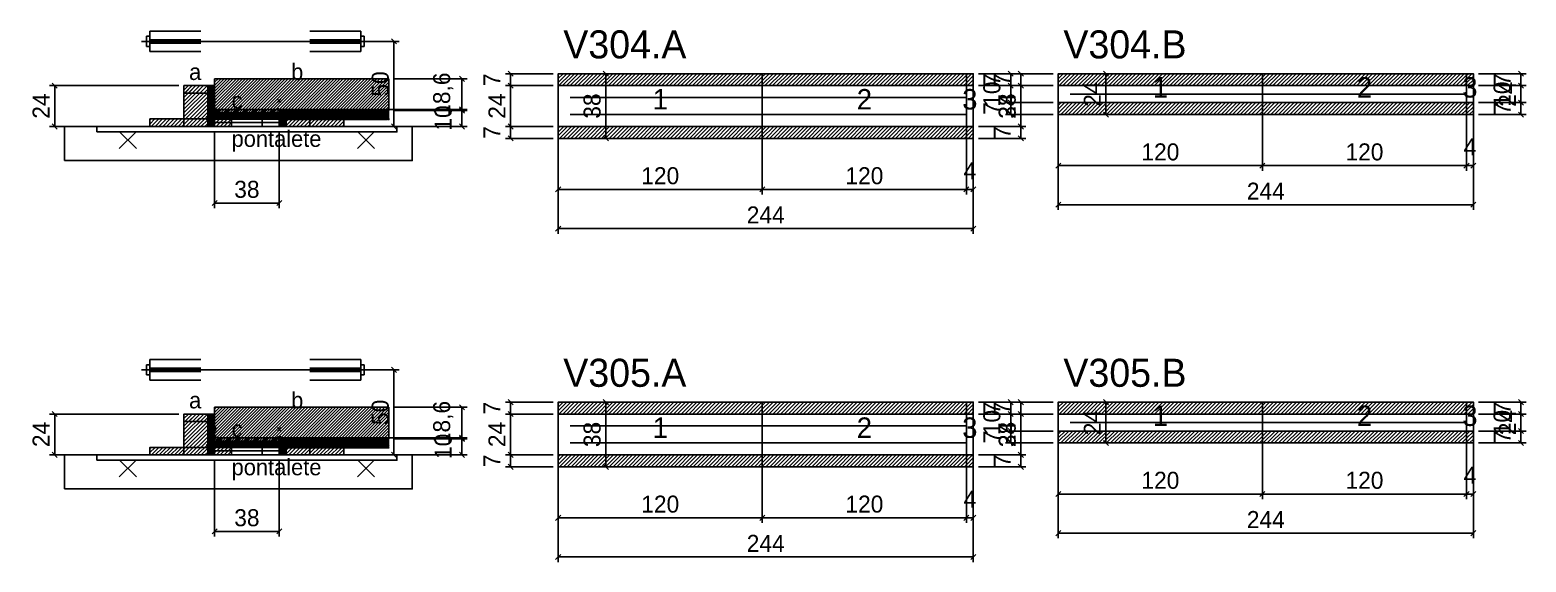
# Model space of a CAD drawing. Extents: x -10500 to 3070, y -6649 to 1250.
# Drawn here: x -69 to 811, y -5684 to -5371 of the extents above; entities that cross this region are included whole.
import ezdxf
from ezdxf.enums import TextEntityAlignment as Align

# ---------------------------------------------------------------- set-up
doc = ezdxf.new("R2010")
doc.units = 0
for name, color, linetype in [('5', 5, 'Continuous'), ('barrote', 126, 'Continuous'), ('CONCRETO', 251, 'Continuous'), ('COTA', 241, 'Continuous'), ('detalhes', 7, 'Continuous'), ('ESTRUTURACAO', 7, 'Continuous'), ('Hachura', 251, 'Continuous'), ('Madeira', 126, 'Continuous'), ('NOMENCLATURA', 7, 'Continuous'), ('Painéis', 200, 'Continuous'), ('presilha', 224, 'Continuous'), ('SARR_2.2x7', 40, 'Continuous'), ('SCO-___-LAJ', 224, 'Continuous'), ('TENSOR', 224, 'Continuous')]:
    doc.layers.add(name, color=color, linetype=linetype)
doc.dimstyles.new('PAINEL', dxfattribs={"dimtxt": 10, "dimasz": 3, "dimexe": 3, "dimexo": 3, "dimgap": 3, "dimtad": 1, "dimblk": 'OBLIQUE', "dimblk1": 'OBLIQUE', "dimcen": 2.5, "dimclrd": 4, "dimclre": 4, "dimclrt": 240, "dimazin": 3, "dimtfac": 1, "dimtmove": 0, "dimatfit": 3})

# ---------------------------------------------------------------- blocks, each defined once
blk = doc.blocks.new('PAR_ESQ')
for p, q in [((-1, -1), (1, 1)), ((-1, 1), (1, -1))]:
    blk.add_line(p, q)
blk = doc.blocks.new('PAR_FUNDO_ESQ')
for p, q in [((-1, -1), (1, 1)), ((-1, 1), (1, -1))]:
    blk.add_line(p, q)
blk = doc.blocks.new('PAR_FUNDO_DIR')
for p, q in [((-1, -1), (1, 1)), ((-1, 1), (1, -1))]:
    blk.add_line(p, q)
blk = doc.blocks.new('par_int_esq')
for p, q in [((-1, -1), (1, 1)), ((-1, 1), (1, -1))]:
    blk.add_line(p, q)
blk = doc.blocks.new('par_int_dir')
for p, q in [((-1, -1), (1, 1)), ((-1, 1), (1, -1))]:
    blk.add_line(p, q)
blk = doc.blocks.new('_OBLIQUE')
at = {"color": 0, "linetype": 'BYBLOCK'}
blk.add_line((-0.5, -0.5), (0.5, 0.5), dxfattribs=at)

msp = doc.modelspace()

# ---------------------------------------------------------------- hatches: boundary and pattern name
at = {"layer": 'COTA'}
h = msp.add_hatch(dxfattribs=at)
h.set_pattern_fill('ANSI31', scale=0.4)
h.paths.add_polyline_path([(40, -5420), (40, -5400), (142.43, -5400), (142.43, -5418.6), (78, -5418.6), (78, -5420)])
h = msp.add_hatch(dxfattribs=at)
h.set_pattern_fill('ANSI31', scale=0.5)
h.paths.add_polyline_path([(242, -5404), (362, -5404), (362, -5397), (242, -5397)])
h = msp.add_hatch(dxfattribs=at)
h.set_pattern_fill('ANSI31', scale=0.5)
h.paths.add_polyline_path([(362, -5404), (482, -5404), (482, -5397), (362, -5397)])
h = msp.add_hatch(dxfattribs=at)
h.set_pattern_fill('ANSI31', scale=0.5)
h.paths.add_polyline_path([(482, -5404), (486, -5404), (486, -5397), (482, -5397)])
h = msp.add_hatch(dxfattribs=at)
h.set_pattern_fill('ANSI31', scale=0.5)
h.paths.add_polyline_path([(536, -5404), (656, -5404), (656, -5397), (536, -5397)])
h = msp.add_hatch(dxfattribs=at)
h.set_pattern_fill('ANSI31', scale=0.5)
h.paths.add_polyline_path([(656, -5404), (776, -5404), (776, -5397), (656, -5397)])
h = msp.add_hatch(dxfattribs=at)
h.set_pattern_fill('ANSI31', scale=0.5)
h.paths.add_polyline_path([(776, -5404), (780, -5404), (780, -5397), (776, -5397)])
h = msp.add_hatch(dxfattribs=at)
h.set_pattern_fill('ANSI31', scale=0.5)
h.paths.add_polyline_path([(536, -5421), (656, -5421), (656, -5414), (536, -5414)])
h = msp.add_hatch(dxfattribs=at)
h.set_pattern_fill('ANSI31', scale=0.5)
h.paths.add_polyline_path([(656, -5421), (776, -5421), (776, -5414), (656, -5414)])
h = msp.add_hatch(dxfattribs=at)
h.set_pattern_fill('ANSI31', scale=0.5)
h.paths.add_polyline_path([(776, -5421), (780, -5421), (780, -5414), (776, -5414)])
h = msp.add_hatch(dxfattribs=at)
h.set_pattern_fill('ANSI31', scale=0.5)
h.paths.add_polyline_path([(242, -5435), (362, -5435), (362, -5428), (242, -5428)])
h = msp.add_hatch(dxfattribs=at)
h.set_pattern_fill('ANSI31', scale=0.5)
h.paths.add_polyline_path([(362, -5435), (482, -5435), (482, -5428), (362, -5428)])
h = msp.add_hatch(dxfattribs=at)
h.set_pattern_fill('ANSI31', scale=0.5)
h.paths.add_polyline_path([(482, -5435), (486, -5435), (486, -5428), (482, -5428)])
h = msp.add_hatch(dxfattribs=at)
h.set_pattern_fill('ANSI31', scale=0.4)
h.paths.add_polyline_path([(40, -5613), (40, -5593), (142.43, -5593), (142.43, -5611.6), (78, -5611.6), (78, -5613)])
h = msp.add_hatch(dxfattribs=at)
h.set_pattern_fill('ANSI31', scale=0.5)
h.paths.add_polyline_path([(242, -5597), (362, -5597), (362, -5590), (242, -5590)])
h = msp.add_hatch(dxfattribs=at)
h.set_pattern_fill('ANSI31', scale=0.5)
h.paths.add_polyline_path([(362, -5597), (482, -5597), (482, -5590), (362, -5590)])
h = msp.add_hatch(dxfattribs=at)
h.set_pattern_fill('ANSI31', scale=0.5)
h.paths.add_polyline_path([(482, -5597), (486, -5597), (486, -5590), (482, -5590)])
h = msp.add_hatch(dxfattribs=at)
h.set_pattern_fill('ANSI31', scale=0.5)
h.paths.add_polyline_path([(536, -5597), (656, -5597), (656, -5590), (536, -5590)])
h = msp.add_hatch(dxfattribs=at)
h.set_pattern_fill('ANSI31', scale=0.5)
h.paths.add_polyline_path([(656, -5597), (776, -5597), (776, -5590), (656, -5590)])
h = msp.add_hatch(dxfattribs=at)
h.set_pattern_fill('ANSI31', scale=0.5)
h.paths.add_polyline_path([(776, -5597), (780, -5597), (780, -5590), (776, -5590)])
h = msp.add_hatch(dxfattribs=at)
h.set_pattern_fill('ANSI31', scale=0.5)
h.paths.add_polyline_path([(536, -5614), (656, -5614), (656, -5607), (536, -5607)])
h = msp.add_hatch(dxfattribs=at)
h.set_pattern_fill('ANSI31', scale=0.5)
h.paths.add_polyline_path([(656, -5614), (776, -5614), (776, -5607), (656, -5607)])
h = msp.add_hatch(dxfattribs=at)
h.set_pattern_fill('ANSI31', scale=0.5)
h.paths.add_polyline_path([(776, -5614), (780, -5614), (780, -5607), (776, -5607)])
h = msp.add_hatch(dxfattribs=at)
h.set_pattern_fill('ANSI31', scale=0.5)
h.paths.add_polyline_path([(242, -5628), (362, -5628), (362, -5621), (242, -5621)])
h = msp.add_hatch(dxfattribs=at)
h.set_pattern_fill('ANSI31', scale=0.5)
h.paths.add_polyline_path([(362, -5628), (482, -5628), (482, -5621), (362, -5621)])
h = msp.add_hatch(dxfattribs=at)
h.set_pattern_fill('ANSI31', scale=0.5)
h.paths.add_polyline_path([(482, -5628), (486, -5628), (486, -5621), (482, -5621)])
at = {"layer": 'Hachura'}
h = msp.add_hatch(dxfattribs=at)
h.set_pattern_fill('ANSI31', scale=0.5)
h.paths.add_polyline_path([(22, -5428), (36, -5428), (36, -5404), (22, -5404)])
h = msp.add_hatch(dxfattribs=at)
h.set_pattern_fill('ANSI31', scale=0.5)
h.paths.add_polyline_path([(22, -5408.4), (36, -5408.4), (36, -5404), (22, -5404)])
h = msp.add_hatch(dxfattribs=at)
h.set_pattern_fill('SOLID')
h.paths.add_polyline_path([(36, -5428), (40, -5428), (40, -5404), (36, -5404)])
h = msp.add_hatch(dxfattribs=at)
h.set_pattern_fill('SOLID')
h.paths.add_polyline_path([(78, -5428), (82, -5428), (82, -5418), (78, -5418)])
h = msp.add_hatch(dxfattribs=at)
h.set_pattern_fill('SOLID')
h.paths.add_polyline_path([(78, -5418), (142.43, -5418), (142.43, -5424), (78, -5424)])
h = msp.add_hatch(dxfattribs=at)
h.set_pattern_fill('ANSI31', scale=0.5)
h.paths.add_polyline_path([(82, -5428), (96, -5428), (96, -5418), (82, -5418)])
h = msp.add_hatch(dxfattribs=at)
h.set_pattern_fill('ANSI31', scale=0.5)
h.paths.add_polyline_path([(82, -5422.4), (96, -5422.4), (96, -5418), (82, -5418)])
h = msp.add_hatch(dxfattribs=at)
h.set_pattern_fill('ANSI31', scale=0.5)
h.paths.add_polyline_path([(2, -5428), (22, -5428), (22, -5423.6), (2, -5423.6)])
h = msp.add_hatch(dxfattribs=at)
h.set_pattern_fill('SOLID')
h.paths.add_polyline_path([(40, -5423.6), (78, -5423.6), (78, -5420), (40, -5420)])
h = msp.add_hatch(dxfattribs=at)
h.set_pattern_fill('ANSI31', scale=0.5)
h.paths.add_polyline_path([(40, -5428), (50, -5428), (50, -5423.6), (40, -5423.6)])
h = msp.add_hatch(dxfattribs=at)
h.set_pattern_fill('ANSI31', scale=0.5)
h.paths.add_polyline_path([(96, -5428), (116, -5428), (116, -5423.6), (96, -5423.6)])
h = msp.add_hatch(dxfattribs=at)
h.set_pattern_fill('ANSI31', scale=0.5)
h.paths.add_polyline_path([(22, -5621), (36, -5621), (36, -5597), (22, -5597)])
h = msp.add_hatch(dxfattribs=at)
h.set_pattern_fill('ANSI31', scale=0.5)
h.paths.add_polyline_path([(22, -5601.4), (36, -5601.4), (36, -5597), (22, -5597)])
h = msp.add_hatch(dxfattribs=at)
h.set_pattern_fill('SOLID')
h.paths.add_polyline_path([(36, -5621), (40, -5621), (40, -5597), (36, -5597)])
h = msp.add_hatch(dxfattribs=at)
h.set_pattern_fill('SOLID')
h.paths.add_polyline_path([(78, -5621), (82, -5621), (82, -5611), (78, -5611)])
h = msp.add_hatch(dxfattribs=at)
h.set_pattern_fill('SOLID')
h.paths.add_polyline_path([(78, -5611), (142.43, -5611), (142.43, -5617), (78, -5617)])
h = msp.add_hatch(dxfattribs=at)
h.set_pattern_fill('ANSI31', scale=0.5)
h.paths.add_polyline_path([(82, -5621), (96, -5621), (96, -5611), (82, -5611)])
h = msp.add_hatch(dxfattribs=at)
h.set_pattern_fill('ANSI31', scale=0.5)
h.paths.add_polyline_path([(82, -5615.4), (96, -5615.4), (96, -5611), (82, -5611)])
h = msp.add_hatch(dxfattribs=at)
h.set_pattern_fill('ANSI31', scale=0.5)
h.paths.add_polyline_path([(2, -5621), (22, -5621), (22, -5616.6), (2, -5616.6)])
h = msp.add_hatch(dxfattribs=at)
h.set_pattern_fill('SOLID')
h.paths.add_polyline_path([(40, -5616.6), (78, -5616.6), (78, -5613), (40, -5613)])
h = msp.add_hatch(dxfattribs=at)
h.set_pattern_fill('ANSI31', scale=0.5)
h.paths.add_polyline_path([(40, -5621), (50, -5621), (50, -5616.6), (40, -5616.6)])
h = msp.add_hatch(dxfattribs=at)
h.set_pattern_fill('ANSI31', scale=0.5)
h.paths.add_polyline_path([(96, -5621), (116, -5621), (116, -5616.6), (96, -5616.6)])
at = {"layer": 'HACHURACONCRETO'}
h = msp.add_hatch(dxfattribs=at)
h.set_pattern_fill('ANSI31', scale=0.3)
h.paths.add_polyline_path([(40, -5423.6), (78, -5423.6), (78, -5418), (40, -5418)])
h = msp.add_hatch(dxfattribs=at)
h.set_pattern_fill('ANSI31', scale=0.3)
h.paths.add_polyline_path([(40, -5616.6), (78, -5616.6), (78, -5611), (40, -5611)])

# ---------------------------------------------------------------- linework, layer by layer
for p, q in [((2, -5372), (32, -5372)), ((2, -5372), (2, -5384)), ((96, -5372), (126, -5372)), ((126, -5372), (126, -5384)), ((0, -5375), (0, -5381)), ((2, -5375), (0, -5375)), ((2, -5381), (0, -5381)), ((2, -5377), (32, -5377)), ((2, -5379), (32, -5379)), ((96, -5377), (126, -5377)), ((96, -5379), (126, -5379)), ((126, -5375), (128, -5375)), ((126, -5381), (128, -5381)), ((128, -5375), (128, -5381)), ((2, -5384), (32, -5384)), ((96, -5384), (126, -5384)), ((2, -5565), (32, -5565)), ((2, -5565), (2, -5577)), ((96, -5565), (126, -5565)), ((126, -5565), (126, -5577)), ((0, -5568), (0, -5574)), ((2, -5568), (0, -5568)), ((2, -5574), (0, -5574)), ((2, -5570), (32, -5570)), ((2, -5572), (32, -5572)), ((96, -5570), (126, -5570)), ((96, -5572), (126, -5572)), ((126, -5568), (128, -5568)), ((126, -5574), (128, -5574)), ((128, -5568), (128, -5574)), ((2, -5577), (32, -5577)), ((96, -5577), (126, -5577))]:
    msp.add_line(p, q)
at = {"layer": 'BARRA_ANCORAGEM'}
for p, q in [((40, -5420.3), (78, -5420.3)), ((40, -5422.3), (40, -5420.3)), ((40, -5422.3), (78, -5422.3)), ((40, -5423.7), (78, -5423.7)), ((40, -5425.7), (40, -5423.7)), ((40, -5425.7), (78, -5425.7)), ((78, -5422.3), (78, -5420.3)), ((78, -5425.7), (78, -5423.7)), ((40, -5613.3), (78, -5613.3)), ((40, -5615.3), (40, -5613.3)), ((40, -5615.3), (78, -5615.3)), ((40, -5616.7), (78, -5616.7)), ((40, -5618.7), (40, -5616.7)), ((40, -5618.7), (78, -5618.7)), ((78, -5615.3), (78, -5613.3)), ((78, -5618.7), (78, -5616.7))]:
    msp.add_line(p, q, dxfattribs=at)
at = {"layer": 'barrote'}
for points in [[(-48.215, -5448), (156.215, -5448), (156.215, -5428), (-48.215, -5428)], [(-48.215, -5641), (156.215, -5641), (156.215, -5621), (-48.215, -5621)]]:
    msp.add_lwpolyline(points, close=True, dxfattribs=at)
at = {"layer": 'CONCRETO'}
for points in [[(40, -5420), (40, -5400), (142.43, -5400), (142.43, -5418.6), (78, -5418.6), (78, -5420)], [(40, -5613), (40, -5593), (142.43, -5593), (142.43, -5611.6), (78, -5611.6), (78, -5613)]]:
    msp.add_lwpolyline(points, close=True, dxfattribs=at)
at = {"layer": 'HACHURACONCRETO'}
for points in [[(40, -5423.6), (78, -5423.6), (78, -5418), (40, -5418)], [(40, -5616.6), (78, -5616.6), (78, -5611), (40, -5611)]]:
    msp.add_lwpolyline(points, close=True, dxfattribs=at)
at = {"layer": 'Madeira'}
for points in [[(22, -5428), (36, -5428), (36, -5404), (22, -5404)], [(22, -5408.4), (36, -5408.4), (36, -5404), (22, -5404)], [(82, -5428), (96, -5428), (96, -5418), (82, -5418)], [(82, -5422.4), (96, -5422.4), (96, -5418), (82, -5418)], [(2, -5428), (22, -5428), (22, -5423.6), (2, -5423.6)], [(22, -5428), (36, -5428), (36, -5423.6), (22, -5423.6)], [(40, -5428), (50, -5428), (50, -5423.6), (40, -5423.6)], [(68, -5428), (78, -5428), (78, -5423.6), (68, -5423.6)], [(96, -5428), (116, -5428), (116, -5423.6), (96, -5423.6)], [(22, -5621), (36, -5621), (36, -5597), (22, -5597)], [(22, -5601.4), (36, -5601.4), (36, -5597), (22, -5597)], [(82, -5621), (96, -5621), (96, -5611), (82, -5611)], [(82, -5615.4), (96, -5615.4), (96, -5611), (82, -5611)], [(2, -5621), (22, -5621), (22, -5616.6), (2, -5616.6)], [(22, -5621), (36, -5621), (36, -5616.6), (22, -5616.6)], [(40, -5621), (50, -5621), (50, -5616.6), (40, -5616.6)], [(68, -5621), (78, -5621), (78, -5616.6), (68, -5616.6)], [(96, -5621), (116, -5621), (116, -5616.6), (96, -5616.6)]]:
    msp.add_lwpolyline(points, close=True, dxfattribs=at)
at = {"layer": 'Painéis'}
for p, q in [((242, -5404), (362, -5404)), ((242, -5428), (242, -5404)), ((362, -5428), (362, -5404)), ((362, -5428), (362, -5404)), ((362, -5404), (482, -5404)), ((362, -5428), (362, -5404)), ((482, -5428), (482, -5404)), ((482, -5428), (482, -5404)), ((482, -5404), (486, -5404)), ((482, -5428), (482, -5404)), ((486, -5428), (486, -5404)), ((536, -5404), (656, -5404)), ((536, -5414), (536, -5404)), ((656, -5414), (656, -5404)), ((656, -5414), (656, -5404)), ((656, -5404), (776, -5404)), ((656, -5414), (656, -5404)), ((776, -5414), (776, -5404)), ((776, -5414), (776, -5404)), ((776, -5404), (780, -5404)), ((776, -5414), (776, -5404)), ((780, -5414), (780, -5404)), ((536, -5414), (656, -5414)), ((656, -5414), (776, -5414)), ((776, -5414), (780, -5414)), ((242, -5428), (362, -5428)), ((362, -5428), (482, -5428)), ((482, -5428), (486, -5428)), ((242, -5597), (362, -5597)), ((242, -5621), (242, -5597)), ((362, -5621), (362, -5597)), ((362, -5621), (362, -5597)), ((362, -5597), (482, -5597)), ((362, -5621), (362, -5597)), ((482, -5621), (482, -5597)), ((482, -5621), (482, -5597)), ((482, -5597), (486, -5597)), ((482, -5621), (482, -5597)), ((486, -5621), (486, -5597)), ((536, -5597), (656, -5597)), ((536, -5607), (536, -5597)), ((656, -5607), (656, -5597)), ((656, -5607), (656, -5597)), ((656, -5597), (776, -5597)), ((656, -5607), (656, -5597)), ((776, -5607), (776, -5597)), ((776, -5607), (776, -5597)), ((776, -5597), (780, -5597)), ((776, -5607), (776, -5597)), ((780, -5607), (780, -5597)), ((536, -5607), (656, -5607)), ((656, -5607), (776, -5607)), ((776, -5607), (780, -5607)), ((242, -5621), (362, -5621)), ((362, -5621), (482, -5621)), ((482, -5621), (486, -5621))]:
    msp.add_line(p, q, dxfattribs=at)
for points in [[(36, -5428), (40, -5428), (40, -5404), (36, -5404)], [(78, -5428), (82, -5428), (82, -5418), (78, -5418)], [(78, -5418), (142.43, -5418), (142.43, -5418.6), (78, -5418.6)], [(40, -5423.6), (78, -5423.6), (78, -5420), (40, -5420)], [(36, -5621), (40, -5621), (40, -5597), (36, -5597)], [(78, -5621), (82, -5621), (82, -5611), (78, -5611)], [(78, -5611), (142.43, -5611), (142.43, -5611.6), (78, -5611.6)], [(40, -5616.6), (78, -5616.6), (78, -5613), (40, -5613)]]:
    msp.add_lwpolyline(points, close=True, dxfattribs=at)
at = {"layer": 'presilha'}
for p, q in [((-16, -5441), (-6, -5431)), ((-16, -5431), (-6, -5441)), ((124, -5441), (134, -5431)), ((124, -5431), (134, -5441)), ((-16, -5634), (-6, -5624)), ((-16, -5624), (-6, -5634)), ((124, -5634), (134, -5624)), ((124, -5624), (134, -5634))]:
    msp.add_line(p, q, dxfattribs=at)
at = {"layer": 'SARR_2.2x7'}
for points in [[(543, -5409), (656, -5409)], [(543, -5409), (656, -5409)], [(656, -5409), (776, -5409)], [(656, -5409), (776, -5409)], [(249, -5411), (362, -5411)], [(249, -5411), (362, -5411)], [(362, -5411), (482, -5411)], [(362, -5411), (482, -5411)], [(249, -5421), (362, -5421)], [(249, -5421), (362, -5421)], [(362, -5421), (482, -5421)], [(362, -5421), (482, -5421)], [(543, -5602), (656, -5602)], [(543, -5602), (656, -5602)], [(656, -5602), (776, -5602)], [(656, -5602), (776, -5602)], [(249, -5604), (362, -5604)], [(249, -5604), (362, -5604)], [(362, -5604), (482, -5604)], [(362, -5604), (482, -5604)], [(249, -5614), (362, -5614)], [(249, -5614), (362, -5614)], [(362, -5614), (482, -5614)], [(362, -5614), (482, -5614)]]:
    msp.add_lwpolyline(points, dxfattribs=at)
at = {"layer": 'SARRAFO_2_2X7'}
for p, q in [((36, -5413.2), (36, -5408.8)), ((36, -5408.8), (40, -5408.8)), ((40, -5413.2), (40, -5408.8)), ((36, -5413.2), (40, -5413.2)), ((36, -5423.2), (36, -5418.8)), ((36, -5418.8), (40, -5418.8)), ((36, -5423.2), (40, -5423.2)), ((40, -5423.2), (40, -5418.8)), ((78, -5425.2), (78, -5420.8)), ((78, -5420.8), (82, -5420.8)), ((78, -5425.2), (82, -5425.2)), ((82, -5425.2), (82, -5420.8)), ((36, -5606.2), (36, -5601.8)), ((36, -5601.8), (40, -5601.8)), ((40, -5606.2), (40, -5601.8)), ((36, -5606.2), (40, -5606.2)), ((36, -5616.2), (36, -5611.8)), ((36, -5611.8), (40, -5611.8)), ((36, -5616.2), (40, -5616.2)), ((40, -5616.2), (40, -5611.8)), ((78, -5618.2), (78, -5613.8)), ((78, -5613.8), (82, -5613.8)), ((78, -5618.2), (82, -5618.2)), ((82, -5618.2), (82, -5613.8))]:
    msp.add_line(p, q, dxfattribs=at)
at = {"layer": 'SCO-___-LAJ'}
for points in [[(242, -5404), (362, -5404), (362, -5397), (242, -5397)], [(362, -5404), (482, -5404), (482, -5397), (362, -5397)], [(482, -5404), (486, -5404), (486, -5397), (482, -5397)], [(536, -5404), (656, -5404), (656, -5397), (536, -5397)], [(656, -5404), (776, -5404), (776, -5397), (656, -5397)], [(776, -5404), (780, -5404), (780, -5397), (776, -5397)], [(536, -5421), (656, -5421), (656, -5414), (536, -5414)], [(656, -5421), (776, -5421), (776, -5414), (656, -5414)], [(776, -5421), (780, -5421), (780, -5414), (776, -5414)], [(-29.215, -5431.2), (147.215, -5431.2), (147.215, -5428), (-29.215, -5428)], [(242, -5435), (362, -5435), (362, -5428), (242, -5428)], [(362, -5435), (482, -5435), (482, -5428), (362, -5428)], [(482, -5435), (486, -5435), (486, -5428), (482, -5428)], [(242, -5597), (362, -5597), (362, -5590), (242, -5590)], [(362, -5597), (482, -5597), (482, -5590), (362, -5590)], [(482, -5597), (486, -5597), (486, -5590), (482, -5590)], [(536, -5597), (656, -5597), (656, -5590), (536, -5590)], [(656, -5597), (776, -5597), (776, -5590), (656, -5590)], [(776, -5597), (780, -5597), (780, -5590), (776, -5590)], [(536, -5614), (656, -5614), (656, -5607), (536, -5607)], [(656, -5614), (776, -5614), (776, -5607), (656, -5607)], [(776, -5614), (780, -5614), (780, -5607), (776, -5607)], [(-29.215, -5624.2), (147.215, -5624.2), (147.215, -5621), (-29.215, -5621)], [(242, -5628), (362, -5628), (362, -5621), (242, -5621)], [(362, -5628), (482, -5628), (482, -5621), (362, -5621)], [(482, -5628), (486, -5628), (486, -5621), (482, -5621)]]:
    msp.add_lwpolyline(points, close=True, dxfattribs=at)
at = {"layer": 'TENSOR'}
for p, q in [((-3, -5378), (140.43, -5378)), ((-3, -5571), (140.43, -5571))]:
    msp.add_line(p, q, dxfattribs=at)

# ---------------------------------------------------------------- block references
at = {"layer": 'Painéis'}
for name, p in [('par_int_esq', (40, -5413)), ('PAR_FUNDO_ESQ', (40, -5418)), ('par_int_dir', (78, -5413)), ('PAR_FUNDO_DIR', (78, -5418)), ('PAR_ESQ', (36, -5423)), ('par_int_esq', (40, -5606)), ('PAR_FUNDO_ESQ', (40, -5611)), ('par_int_dir', (78, -5606)), ('PAR_FUNDO_DIR', (78, -5611)), ('PAR_ESQ', (36, -5616))]:
    msp.add_blockref(name, p, dxfattribs=at)

# ---------------------------------------------------------------- texts
at = {"layer": '5'}
for s, p in [('1', (596, -5405)), ('2', (716, -5405)), ('3', (778, -5405)), ('1', (302, -5412)), ('2', (422, -5412)), ('3', (484, -5412)), ('1', (596, -5598)), ('2', (716, -5598)), ('3', (778, -5598)), ('1', (302, -5605)), ('2', (422, -5605)), ('3', (484, -5605))]:
    msp.add_text(s, height=12, dxfattribs=at).set_placement(p, align=Align.MIDDLE_CENTER)
at = {"layer": 'detalhes'}
for s, p in [('b', (85, -5400.7)), ('a', (25, -5400.7)), ('c', (50, -5417.5)), ('b', (85, -5593.7)), ('a', (25, -5593.7)), ('c', (50, -5610.5))]:
    msp.add_text(s, height=9.6, dxfattribs=at).set_placement(p)
at = {"layer": 'ESTRUTURACAO'}
for p in [(50, -5440), (50, -5633)]:
    msp.add_text('pontalete', height=9.6, dxfattribs=at).set_placement(p)
at = {"layer": 'NOMENCLATURA'}
for s, p in [('V304.A', (245, -5388)), ('V304.B', (539, -5388)), ('V305.A', (245, -5581)), ('V305.B', (539, -5581))]:
    msp.add_text(s, height=16.5, dxfattribs=at).set_placement(p)

# ---------------------------------------------------------------- dimensions: what is measured, and where the dimension line sits
at = {"layer": 'COTA'}
for base, p1, p2 in [((145.43, -5428), (96, -5428), (96, -5378)), ((185.43, -5418.6), (142.43, -5418.6), (142.43, -5400)), ((214, -5404), (242, -5404), (242, -5397)), ((270, -5435), (242, -5435), (242, -5397)), ((514, -5435), (486, -5435), (486, -5397)), ((514, -5404), (486, -5404), (486, -5397)), ((508, -5404), (536, -5404), (536, -5397)), ((564, -5421), (536, -5421), (536, -5397)), ((808, -5421), (780, -5421), (780, -5397)), ((808, -5404), (780, -5404), (780, -5397)), ((-54, -5428), (2, -5428), (22, -5404)), ((214, -5428), (242, -5428), (242, -5404)), ((514, -5428), (486, -5428), (486, -5404)), ((508, -5414), (536, -5414), (536, -5404)), ((808, -5414), (780, -5414), (780, -5404)), ((185.43, -5428), (96, -5428), (96, -5418)), ((508, -5421), (536, -5421), (536, -5414)), ((808, -5421), (780, -5421), (780, -5414)), ((214, -5435), (242, -5435), (242, -5428)), ((514, -5435), (486, -5435), (486, -5428)), ((145.43, -5621), (96, -5621), (96, -5571)), ((185.43, -5611.6), (142.43, -5611.6), (142.43, -5593)), ((214, -5597), (242, -5597), (242, -5590)), ((270, -5628), (242, -5628), (242, -5590)), ((514, -5628), (486, -5628), (486, -5590)), ((514, -5597), (486, -5597), (486, -5590)), ((508, -5597), (536, -5597), (536, -5590)), ((564, -5614), (536, -5614), (536, -5590)), ((808, -5614), (780, -5614), (780, -5590)), ((808, -5597), (780, -5597), (780, -5590)), ((-54, -5621), (2, -5621), (22, -5597)), ((214, -5621), (242, -5621), (242, -5597)), ((514, -5621), (486, -5621), (486, -5597)), ((508, -5607), (536, -5607), (536, -5597)), ((808, -5607), (780, -5607), (780, -5597)), ((185.43, -5621), (96, -5621), (96, -5611)), ((508, -5614), (536, -5614), (536, -5607)), ((808, -5614), (780, -5614), (780, -5607)), ((214, -5628), (242, -5628), (242, -5621)), ((514, -5628), (486, -5628), (486, -5621))]:
    msp.add_linear_dim(base=base, p1=p1, p2=p2, angle=90, dimstyle='PAINEL', dxfattribs=at).render()
for base, p1, p2 in [((536, -5451), (536, -5414), (656, -5414)), ((536, -5474), (536, -5414), (780, -5414)), ((656, -5451), (656, -5414), (776, -5414)), ((776, -5451), (776, -5414), (780, -5414)), ((40, -5473), (40, -5428), (78, -5428)), ((242, -5465), (242, -5428), (362, -5428)), ((242, -5488), (242, -5428), (486, -5428)), ((362, -5465), (362, -5428), (482, -5428)), ((482, -5465), (482, -5428), (486, -5428)), ((536, -5644), (536, -5607), (656, -5607)), ((536, -5667), (536, -5607), (780, -5607)), ((656, -5644), (656, -5607), (776, -5607)), ((776, -5644), (776, -5607), (780, -5607)), ((40, -5666), (40, -5621), (78, -5621)), ((242, -5658), (242, -5621), (362, -5621)), ((242, -5681), (242, -5621), (486, -5621)), ((362, -5658), (362, -5621), (482, -5621)), ((482, -5658), (482, -5621), (486, -5621))]:
    msp.add_linear_dim(base=base, p1=p1, p2=p2, dimstyle='PAINEL', dxfattribs=at).render()

doc.saveas('drawing.dxf')
